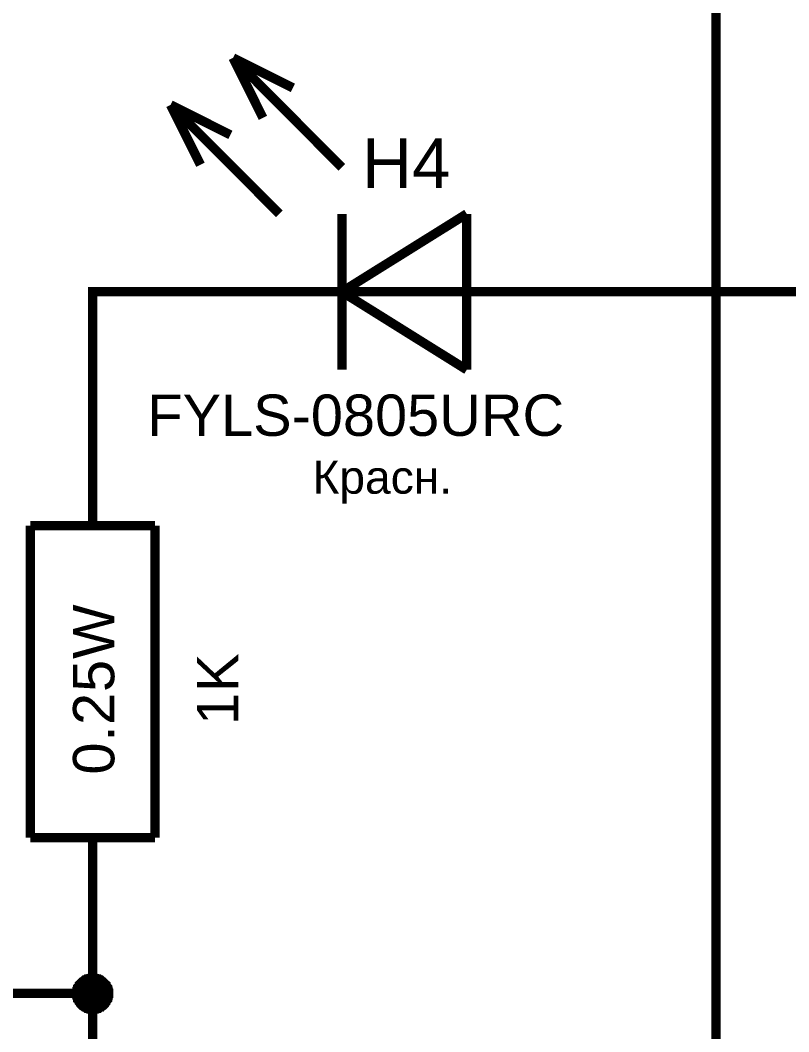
# Model space of a CAD drawing. Header units: millimetres. Extents: x -2024 to 917, y -725 to 13.
# Drawn here: x -1918.74 to -1894.09, y -670.39 to -637.95 of the extents above; entities that cross this region are included whole.
import ezdxf

# ---------------------------------------------------------------- set-up
doc = ezdxf.new("R2010")
doc.units = ezdxf.units.MM
doc.styles.get("Standard").update_dxf_attribs({"font": 'arial.ttf'})

msp = doc.modelspace()

# ---------------------------------------------------------------- linework, layer by layer
at = {"color": 7}
for points, const_width in [([(-1916.416, -669.167), (-1926.413, -669.167), (-1926.413, -569.168)], 0.3), ([(-1896.422, -629.177), (-1896.422, -671.667)], 0.3), ([(-1908.422, -642.673), (-1911.914, -639.162)], 0.3), ([(-1910.954, -641.083), (-1911.914, -639.162)], 0.3), ([(-1911.914, -639.162), (-1909.994, -640.123)], 0.3), ([(-1910.424, -644.163), (-1913.916, -640.669)], 0.3), ([(-1912.957, -642.59), (-1913.916, -640.669)], 0.3), ([(-1913.916, -640.669), (-1911.997, -641.63)], 0.3), ([(-1908.422, -646.663), (-1904.416, -644.163)], 0.3), ([(-1908.422, -644.163), (-1908.422, -649.164)], 0.3), ([(-1904.416, -644.163), (-1904.416, -649.164)], 0.3), ([(-1911.417, -646.663), (-1916.416, -646.663), (-1916.416, -651.664)], 0.3), ([(-1908.918, -646.663), (-1911.417, -646.663)], 0.3), ([(-1903.92, -646.663), (-1908.918, -646.663)], 0.3), ([(-1904.416, -649.164), (-1908.422, -646.663)], 0.3), ([(-1903.92, -646.663), (-1901.42, -646.663)], 0.3), ([(-1883.926, -646.663), (-1901.42, -646.663)], 0.3), ([(-1916.416, -654.165), (-1916.416, -651.664)], 0.3), ([(-1918.418, -654.165), (-1914.413, -654.165)], 0.3), ([(-1918.418, -664.166), (-1918.418, -654.165)], 0.3), ([(-1914.413, -664.166), (-1914.413, -654.165)], 0.3), ([(-1918.418, -664.166), (-1914.413, -664.166)], 0.3), ([(-1916.416, -664.166), (-1916.416, -666.667)], 0.3), ([(-1916.416, -671.667), (-1916.416, -669.167), (-1916.416, -666.667)], 0.3), ([(-1916.929, -669.167), (-1916.929, -669.134), (-1916.929, -669.117), (-1916.929, -669.084), (-1916.912, -669.068), (-1916.912, -669.035), (-1916.912, -669.018), (-1916.896, -669.001), (-1916.896, -668.968), (-1916.879, -668.952), (-1916.863, -668.935), (-1916.846, -668.902), (-1916.846, -668.885), (-1916.829, -668.869), (-1916.813, -668.852), (-1916.796, -668.836), (-1916.78, -668.819), (-1916.763, -668.803), (-1916.747, -668.786), (-1916.714, -668.77), (-1916.697, -668.753), (-1916.681, -668.736), (-1916.664, -668.736), (-1916.631, -668.72), (-1916.614, -668.703), (-1916.598, -668.703), (-1916.565, -668.687), (-1916.548, -668.687), (-1916.515, -668.687), (-1916.498, -668.67), (-1916.465, -668.67), (-1916.449, -668.67), (-1916.416, -668.67)], 0.3), ([(-1916.929, -669.167), (-1916.929, -669.134), (-1916.929, -669.117), (-1916.929, -669.084), (-1916.912, -669.068), (-1916.912, -669.035), (-1916.912, -669.018), (-1916.896, -669.001), (-1916.896, -668.968), (-1916.879, -668.952), (-1916.863, -668.935), (-1916.846, -668.902), (-1916.846, -668.885), (-1916.829, -668.869), (-1916.813, -668.852), (-1916.796, -668.836), (-1916.78, -668.819), (-1916.763, -668.803), (-1916.747, -668.786), (-1916.714, -668.77), (-1916.697, -668.753), (-1916.681, -668.736), (-1916.664, -668.736), (-1916.631, -668.72), (-1916.614, -668.703), (-1916.598, -668.703), (-1916.565, -668.687), (-1916.548, -668.687), (-1916.515, -668.687), (-1916.498, -668.67), (-1916.465, -668.67), (-1916.449, -668.67), (-1916.416, -668.67)], 0.3), ([(-1916.929, -669.167), (-1916.929, -669.134), (-1916.929, -669.117), (-1916.929, -669.084), (-1916.912, -669.068), (-1916.912, -669.035), (-1916.912, -669.018), (-1916.896, -669.001), (-1916.896, -668.968), (-1916.879, -668.952), (-1916.863, -668.935), (-1916.846, -668.902), (-1916.846, -668.885), (-1916.829, -668.869), (-1916.813, -668.852), (-1916.796, -668.836), (-1916.78, -668.819), (-1916.763, -668.803), (-1916.747, -668.786), (-1916.714, -668.77), (-1916.697, -668.753), (-1916.681, -668.736), (-1916.664, -668.736), (-1916.631, -668.72), (-1916.614, -668.703), (-1916.598, -668.703), (-1916.565, -668.687), (-1916.548, -668.687), (-1916.515, -668.687), (-1916.498, -668.67), (-1916.465, -668.67), (-1916.449, -668.67), (-1916.416, -668.67)], 0.3), ([(-1916.929, -669.167), (-1916.929, -669.134), (-1916.929, -669.117), (-1916.929, -669.084), (-1916.912, -669.068), (-1916.912, -669.035), (-1916.912, -669.018), (-1916.896, -669.001), (-1916.896, -668.968), (-1916.879, -668.952), (-1916.863, -668.935), (-1916.846, -668.902), (-1916.846, -668.885), (-1916.829, -668.869), (-1916.813, -668.852), (-1916.796, -668.836), (-1916.78, -668.819), (-1916.763, -668.803), (-1916.747, -668.786), (-1916.714, -668.77), (-1916.697, -668.753), (-1916.681, -668.736), (-1916.664, -668.736), (-1916.631, -668.72), (-1916.614, -668.703), (-1916.598, -668.703), (-1916.565, -668.687), (-1916.548, -668.687), (-1916.515, -668.687), (-1916.498, -668.67), (-1916.465, -668.67), (-1916.449, -668.67), (-1916.416, -668.67)], 0.3), ([(-1916.416, -668.67), (-1916.416, -668.67)], 0.3), ([(-1916.416, -668.67), (-1916.383, -668.67), (-1916.366, -668.67), (-1916.333, -668.67), (-1916.316, -668.687), (-1916.283, -668.687), (-1916.267, -668.687), (-1916.234, -668.703), (-1916.217, -668.703), (-1916.201, -668.72), (-1916.167, -668.736), (-1916.151, -668.736), (-1916.134, -668.753), (-1916.118, -668.77), (-1916.085, -668.786), (-1916.068, -668.803), (-1916.052, -668.819), (-1916.035, -668.836), (-1916.018, -668.852), (-1916.002, -668.869), (-1915.985, -668.885), (-1915.985, -668.902), (-1915.969, -668.935), (-1915.952, -668.952), (-1915.936, -668.968), (-1915.936, -669.001), (-1915.919, -669.018), (-1915.919, -669.035), (-1915.919, -669.068), (-1915.903, -669.084), (-1915.903, -669.117), (-1915.903, -669.134), (-1915.903, -669.167)], 0.3), ([(-1916.416, -668.67), (-1916.416, -668.67)], 0.3), ([(-1916.416, -668.67), (-1916.383, -668.67), (-1916.366, -668.67), (-1916.333, -668.67), (-1916.316, -668.687), (-1916.283, -668.687), (-1916.267, -668.687), (-1916.234, -668.703), (-1916.217, -668.703), (-1916.201, -668.72), (-1916.167, -668.736), (-1916.151, -668.736), (-1916.134, -668.753), (-1916.118, -668.77), (-1916.085, -668.786), (-1916.068, -668.803), (-1916.052, -668.819), (-1916.035, -668.836), (-1916.018, -668.852), (-1916.002, -668.869), (-1915.985, -668.885), (-1915.985, -668.902), (-1915.969, -668.935), (-1915.952, -668.952), (-1915.936, -668.968), (-1915.936, -669.001), (-1915.919, -669.018), (-1915.919, -669.035), (-1915.919, -669.068), (-1915.903, -669.084), (-1915.903, -669.117), (-1915.903, -669.134), (-1915.903, -669.167)], 0.3), ([(-1916.416, -668.67), (-1916.416, -668.67)], 0.3), ([(-1916.416, -668.67), (-1916.383, -668.67), (-1916.366, -668.67), (-1916.333, -668.67), (-1916.316, -668.687), (-1916.283, -668.687), (-1916.267, -668.687), (-1916.234, -668.703), (-1916.217, -668.703), (-1916.201, -668.72), (-1916.167, -668.736), (-1916.151, -668.736), (-1916.134, -668.753), (-1916.118, -668.77), (-1916.085, -668.786), (-1916.068, -668.803), (-1916.052, -668.819), (-1916.035, -668.836), (-1916.018, -668.852), (-1916.002, -668.869), (-1915.985, -668.885), (-1915.985, -668.902), (-1915.969, -668.935), (-1915.952, -668.952), (-1915.936, -668.968), (-1915.936, -669.001), (-1915.919, -669.018), (-1915.919, -669.035), (-1915.919, -669.068), (-1915.903, -669.084), (-1915.903, -669.117), (-1915.903, -669.134), (-1915.903, -669.167)], 0.3), ([(-1916.416, -668.67), (-1916.416, -668.67)], 0.3), ([(-1916.416, -668.67), (-1916.383, -668.67), (-1916.366, -668.67), (-1916.333, -668.67), (-1916.316, -668.687), (-1916.283, -668.687), (-1916.267, -668.687), (-1916.234, -668.703), (-1916.217, -668.703), (-1916.201, -668.72), (-1916.167, -668.736), (-1916.151, -668.736), (-1916.134, -668.753), (-1916.118, -668.77), (-1916.085, -668.786), (-1916.068, -668.803), (-1916.052, -668.819), (-1916.035, -668.836), (-1916.018, -668.852), (-1916.002, -668.869), (-1915.985, -668.885), (-1915.985, -668.902), (-1915.969, -668.935), (-1915.952, -668.952), (-1915.936, -668.968), (-1915.936, -669.001), (-1915.919, -669.018), (-1915.919, -669.035), (-1915.919, -669.068), (-1915.903, -669.084), (-1915.903, -669.117), (-1915.903, -669.134), (-1915.903, -669.167)], 0.3), ([(-1916.929, -669.167), (-1916.929, -669.134), (-1916.929, -669.117), (-1916.929, -669.084), (-1916.912, -669.068), (-1916.912, -669.035), (-1916.912, -669.018), (-1916.896, -669.001), (-1916.896, -668.968), (-1916.879, -668.952), (-1916.863, -668.935), (-1916.846, -668.902), (-1916.846, -668.885), (-1916.829, -668.869), (-1916.813, -668.852), (-1916.796, -668.836), (-1916.78, -668.819), (-1916.763, -668.803), (-1916.747, -668.786), (-1916.714, -668.77), (-1916.697, -668.753), (-1916.681, -668.736), (-1916.664, -668.736), (-1916.631, -668.72), (-1916.614, -668.703), (-1916.598, -668.703), (-1916.565, -668.687), (-1916.548, -668.687), (-1916.515, -668.687), (-1916.498, -668.67), (-1916.465, -668.67), (-1916.449, -668.67), (-1916.416, -668.67)], 0.0991), ([(-1916.929, -669.167), (-1916.929, -669.134), (-1916.929, -669.117), (-1916.929, -669.084), (-1916.912, -669.068), (-1916.912, -669.035), (-1916.912, -669.018), (-1916.896, -669.001), (-1916.896, -668.968), (-1916.879, -668.952), (-1916.863, -668.935), (-1916.846, -668.902), (-1916.846, -668.885), (-1916.829, -668.869), (-1916.813, -668.852), (-1916.796, -668.836), (-1916.78, -668.819), (-1916.763, -668.803), (-1916.747, -668.786), (-1916.714, -668.77), (-1916.697, -668.753), (-1916.681, -668.736), (-1916.664, -668.736), (-1916.631, -668.72), (-1916.614, -668.703), (-1916.598, -668.703), (-1916.565, -668.687), (-1916.548, -668.687), (-1916.515, -668.687), (-1916.498, -668.67), (-1916.465, -668.67), (-1916.449, -668.67), (-1916.416, -668.67)], 0.0991), ([(-1916.929, -669.167), (-1916.929, -669.134), (-1916.929, -669.117), (-1916.929, -669.084), (-1916.912, -669.068), (-1916.912, -669.035), (-1916.912, -669.018), (-1916.896, -669.001), (-1916.896, -668.968), (-1916.879, -668.952), (-1916.863, -668.935), (-1916.846, -668.902), (-1916.846, -668.885), (-1916.829, -668.869), (-1916.813, -668.852), (-1916.796, -668.836), (-1916.78, -668.819), (-1916.763, -668.803), (-1916.747, -668.786), (-1916.714, -668.77), (-1916.697, -668.753), (-1916.681, -668.736), (-1916.664, -668.736), (-1916.631, -668.72), (-1916.614, -668.703), (-1916.598, -668.703), (-1916.565, -668.687), (-1916.548, -668.687), (-1916.515, -668.687), (-1916.498, -668.67), (-1916.465, -668.67), (-1916.449, -668.67), (-1916.416, -668.67)], 0.0991), ([(-1916.929, -669.167), (-1916.929, -669.134), (-1916.929, -669.117), (-1916.929, -669.084), (-1916.912, -669.068), (-1916.912, -669.035), (-1916.912, -669.018), (-1916.896, -669.001), (-1916.896, -668.968), (-1916.879, -668.952), (-1916.863, -668.935), (-1916.846, -668.902), (-1916.846, -668.885), (-1916.829, -668.869), (-1916.813, -668.852), (-1916.796, -668.836), (-1916.78, -668.819), (-1916.763, -668.803), (-1916.747, -668.786), (-1916.714, -668.77), (-1916.697, -668.753), (-1916.681, -668.736), (-1916.664, -668.736), (-1916.631, -668.72), (-1916.614, -668.703), (-1916.598, -668.703), (-1916.565, -668.687), (-1916.548, -668.687), (-1916.515, -668.687), (-1916.498, -668.67), (-1916.465, -668.67), (-1916.449, -668.67), (-1916.416, -668.67)], 0.0991), ([(-1916.416, -668.67), (-1916.416, -668.67)], 0.0991), ([(-1916.416, -668.67), (-1916.383, -668.67), (-1916.366, -668.67), (-1916.333, -668.67), (-1916.316, -668.687), (-1916.283, -668.687), (-1916.267, -668.687), (-1916.234, -668.703), (-1916.217, -668.703), (-1916.201, -668.72), (-1916.167, -668.736), (-1916.151, -668.736), (-1916.134, -668.753), (-1916.118, -668.77), (-1916.085, -668.786), (-1916.068, -668.803), (-1916.052, -668.819), (-1916.035, -668.836), (-1916.018, -668.852), (-1916.002, -668.869), (-1915.985, -668.885), (-1915.985, -668.902), (-1915.969, -668.935), (-1915.952, -668.952), (-1915.936, -668.968), (-1915.936, -669.001), (-1915.919, -669.018), (-1915.919, -669.035), (-1915.919, -669.068), (-1915.903, -669.084), (-1915.903, -669.117), (-1915.903, -669.134), (-1915.903, -669.167)], 0.0991), ([(-1916.416, -668.67), (-1916.416, -668.67)], 0.0991), ([(-1916.416, -668.67), (-1916.383, -668.67), (-1916.366, -668.67), (-1916.333, -668.67), (-1916.316, -668.687), (-1916.283, -668.687), (-1916.267, -668.687), (-1916.234, -668.703), (-1916.217, -668.703), (-1916.201, -668.72), (-1916.167, -668.736), (-1916.151, -668.736), (-1916.134, -668.753), (-1916.118, -668.77), (-1916.085, -668.786), (-1916.068, -668.803), (-1916.052, -668.819), (-1916.035, -668.836), (-1916.018, -668.852), (-1916.002, -668.869), (-1915.985, -668.885), (-1915.985, -668.902), (-1915.969, -668.935), (-1915.952, -668.952), (-1915.936, -668.968), (-1915.936, -669.001), (-1915.919, -669.018), (-1915.919, -669.035), (-1915.919, -669.068), (-1915.903, -669.084), (-1915.903, -669.117), (-1915.903, -669.134), (-1915.903, -669.167)], 0.0991), ([(-1916.416, -668.67), (-1916.416, -668.67)], 0.0991), ([(-1916.416, -668.67), (-1916.383, -668.67), (-1916.366, -668.67), (-1916.333, -668.67), (-1916.316, -668.687), (-1916.283, -668.687), (-1916.267, -668.687), (-1916.234, -668.703), (-1916.217, -668.703), (-1916.201, -668.72), (-1916.167, -668.736), (-1916.151, -668.736), (-1916.134, -668.753), (-1916.118, -668.77), (-1916.085, -668.786), (-1916.068, -668.803), (-1916.052, -668.819), (-1916.035, -668.836), (-1916.018, -668.852), (-1916.002, -668.869), (-1915.985, -668.885), (-1915.985, -668.902), (-1915.969, -668.935), (-1915.952, -668.952), (-1915.936, -668.968), (-1915.936, -669.001), (-1915.919, -669.018), (-1915.919, -669.035), (-1915.919, -669.068), (-1915.903, -669.084), (-1915.903, -669.117), (-1915.903, -669.134), (-1915.903, -669.167)], 0.0991), ([(-1916.416, -668.67), (-1916.416, -668.67)], 0.0991), ([(-1916.416, -668.67), (-1916.383, -668.67), (-1916.366, -668.67), (-1916.333, -668.67), (-1916.316, -668.687), (-1916.283, -668.687), (-1916.267, -668.687), (-1916.234, -668.703), (-1916.217, -668.703), (-1916.201, -668.72), (-1916.167, -668.736), (-1916.151, -668.736), (-1916.134, -668.753), (-1916.118, -668.77), (-1916.085, -668.786), (-1916.068, -668.803), (-1916.052, -668.819), (-1916.035, -668.836), (-1916.018, -668.852), (-1916.002, -668.869), (-1915.985, -668.885), (-1915.985, -668.902), (-1915.969, -668.935), (-1915.952, -668.952), (-1915.936, -668.968), (-1915.936, -669.001), (-1915.919, -669.018), (-1915.919, -669.035), (-1915.919, -669.068), (-1915.903, -669.084), (-1915.903, -669.117), (-1915.903, -669.134), (-1915.903, -669.167)], 0.0991), ([(-1916.416, -669.68), (-1916.449, -669.68), (-1916.465, -669.68), (-1916.498, -669.68), (-1916.515, -669.664), (-1916.548, -669.664), (-1916.565, -669.664), (-1916.598, -669.647), (-1916.614, -669.647), (-1916.631, -669.631), (-1916.664, -669.614), (-1916.681, -669.598), (-1916.697, -669.598), (-1916.714, -669.581), (-1916.747, -669.564), (-1916.763, -669.548), (-1916.78, -669.531), (-1916.796, -669.515), (-1916.813, -669.498), (-1916.829, -669.465), (-1916.846, -669.448), (-1916.846, -669.432), (-1916.863, -669.415), (-1916.879, -669.382), (-1916.896, -669.366), (-1916.896, -669.349), (-1916.912, -669.316), (-1916.912, -669.299), (-1916.912, -669.266), (-1916.929, -669.25), (-1916.929, -669.217), (-1916.929, -669.2), (-1916.929, -669.167)], 0.3), ([(-1916.929, -669.167), (-1916.929, -669.167)], 0.3), ([(-1916.416, -669.68), (-1916.449, -669.68), (-1916.465, -669.68), (-1916.498, -669.68), (-1916.515, -669.664), (-1916.548, -669.664), (-1916.565, -669.664), (-1916.598, -669.647), (-1916.614, -669.647), (-1916.631, -669.631), (-1916.664, -669.614), (-1916.681, -669.598), (-1916.697, -669.598), (-1916.714, -669.581), (-1916.747, -669.564), (-1916.763, -669.548), (-1916.78, -669.531), (-1916.796, -669.515), (-1916.813, -669.498), (-1916.829, -669.465), (-1916.846, -669.448), (-1916.846, -669.432), (-1916.863, -669.415), (-1916.879, -669.382), (-1916.896, -669.366), (-1916.896, -669.349), (-1916.912, -669.316), (-1916.912, -669.299), (-1916.912, -669.266), (-1916.929, -669.25), (-1916.929, -669.217), (-1916.929, -669.2), (-1916.929, -669.167)], 0.3), ([(-1916.929, -669.167), (-1916.929, -669.167)], 0.3), ([(-1916.416, -669.68), (-1916.449, -669.68), (-1916.465, -669.68), (-1916.498, -669.68), (-1916.515, -669.664), (-1916.548, -669.664), (-1916.565, -669.664), (-1916.598, -669.647), (-1916.614, -669.647), (-1916.631, -669.631), (-1916.664, -669.614), (-1916.681, -669.598), (-1916.697, -669.598), (-1916.714, -669.581), (-1916.747, -669.564), (-1916.763, -669.548), (-1916.78, -669.531), (-1916.796, -669.515), (-1916.813, -669.498), (-1916.829, -669.465), (-1916.846, -669.448), (-1916.846, -669.432), (-1916.863, -669.415), (-1916.879, -669.382), (-1916.896, -669.366), (-1916.896, -669.349), (-1916.912, -669.316), (-1916.912, -669.299), (-1916.912, -669.266), (-1916.929, -669.25), (-1916.929, -669.217), (-1916.929, -669.2), (-1916.929, -669.167)], 0.3), ([(-1916.929, -669.167), (-1916.929, -669.167)], 0.3), ([(-1916.416, -669.68), (-1916.449, -669.68), (-1916.465, -669.68), (-1916.498, -669.68), (-1916.515, -669.664), (-1916.548, -669.664), (-1916.565, -669.664), (-1916.598, -669.647), (-1916.614, -669.647), (-1916.631, -669.631), (-1916.664, -669.614), (-1916.681, -669.598), (-1916.697, -669.598), (-1916.714, -669.581), (-1916.747, -669.564), (-1916.763, -669.548), (-1916.78, -669.531), (-1916.796, -669.515), (-1916.813, -669.498), (-1916.829, -669.465), (-1916.846, -669.448), (-1916.846, -669.432), (-1916.863, -669.415), (-1916.879, -669.382), (-1916.896, -669.366), (-1916.896, -669.349), (-1916.912, -669.316), (-1916.912, -669.299), (-1916.912, -669.266), (-1916.929, -669.25), (-1916.929, -669.217), (-1916.929, -669.2), (-1916.929, -669.167)], 0.3), ([(-1916.929, -669.167), (-1916.929, -669.167)], 0.3), ([(-1916.416, -669.68), (-1916.449, -669.68), (-1916.465, -669.68), (-1916.498, -669.68), (-1916.515, -669.664), (-1916.548, -669.664), (-1916.565, -669.664), (-1916.598, -669.647), (-1916.614, -669.647), (-1916.631, -669.631), (-1916.664, -669.614), (-1916.681, -669.598), (-1916.697, -669.598), (-1916.714, -669.581), (-1916.747, -669.564), (-1916.763, -669.548), (-1916.78, -669.531), (-1916.796, -669.515), (-1916.813, -669.498), (-1916.829, -669.465), (-1916.846, -669.448), (-1916.846, -669.432), (-1916.863, -669.415), (-1916.879, -669.382), (-1916.896, -669.366), (-1916.896, -669.349), (-1916.912, -669.316), (-1916.912, -669.299), (-1916.912, -669.266), (-1916.929, -669.25), (-1916.929, -669.217), (-1916.929, -669.2), (-1916.929, -669.167)], 0.0991), ([(-1916.929, -669.167), (-1916.929, -669.167)], 0.0991), ([(-1916.416, -669.68), (-1916.449, -669.68), (-1916.465, -669.68), (-1916.498, -669.68), (-1916.515, -669.664), (-1916.548, -669.664), (-1916.565, -669.664), (-1916.598, -669.647), (-1916.614, -669.647), (-1916.631, -669.631), (-1916.664, -669.614), (-1916.681, -669.598), (-1916.697, -669.598), (-1916.714, -669.581), (-1916.747, -669.564), (-1916.763, -669.548), (-1916.78, -669.531), (-1916.796, -669.515), (-1916.813, -669.498), (-1916.829, -669.465), (-1916.846, -669.448), (-1916.846, -669.432), (-1916.863, -669.415), (-1916.879, -669.382), (-1916.896, -669.366), (-1916.896, -669.349), (-1916.912, -669.316), (-1916.912, -669.299), (-1916.912, -669.266), (-1916.929, -669.25), (-1916.929, -669.217), (-1916.929, -669.2), (-1916.929, -669.167)], 0.0991), ([(-1916.929, -669.167), (-1916.929, -669.167)], 0.0991), ([(-1916.416, -669.68), (-1916.449, -669.68), (-1916.465, -669.68), (-1916.498, -669.68), (-1916.515, -669.664), (-1916.548, -669.664), (-1916.565, -669.664), (-1916.598, -669.647), (-1916.614, -669.647), (-1916.631, -669.631), (-1916.664, -669.614), (-1916.681, -669.598), (-1916.697, -669.598), (-1916.714, -669.581), (-1916.747, -669.564), (-1916.763, -669.548), (-1916.78, -669.531), (-1916.796, -669.515), (-1916.813, -669.498), (-1916.829, -669.465), (-1916.846, -669.448), (-1916.846, -669.432), (-1916.863, -669.415), (-1916.879, -669.382), (-1916.896, -669.366), (-1916.896, -669.349), (-1916.912, -669.316), (-1916.912, -669.299), (-1916.912, -669.266), (-1916.929, -669.25), (-1916.929, -669.217), (-1916.929, -669.2), (-1916.929, -669.167)], 0.0991), ([(-1916.929, -669.167), (-1916.929, -669.167)], 0.0991), ([(-1916.416, -669.68), (-1916.449, -669.68), (-1916.465, -669.68), (-1916.498, -669.68), (-1916.515, -669.664), (-1916.548, -669.664), (-1916.565, -669.664), (-1916.598, -669.647), (-1916.614, -669.647), (-1916.631, -669.631), (-1916.664, -669.614), (-1916.681, -669.598), (-1916.697, -669.598), (-1916.714, -669.581), (-1916.747, -669.564), (-1916.763, -669.548), (-1916.78, -669.531), (-1916.796, -669.515), (-1916.813, -669.498), (-1916.829, -669.465), (-1916.846, -669.448), (-1916.846, -669.432), (-1916.863, -669.415), (-1916.879, -669.382), (-1916.896, -669.366), (-1916.896, -669.349), (-1916.912, -669.316), (-1916.912, -669.299), (-1916.912, -669.266), (-1916.929, -669.25), (-1916.929, -669.217), (-1916.929, -669.2), (-1916.929, -669.167)], 0.0991), ([(-1916.929, -669.167), (-1916.929, -669.167)], 0.0991), ([(-1915.903, -669.167), (-1915.903, -669.2), (-1915.903, -669.217), (-1915.903, -669.25), (-1915.919, -669.266), (-1915.919, -669.299), (-1915.919, -669.316), (-1915.936, -669.349), (-1915.936, -669.366), (-1915.952, -669.382), (-1915.969, -669.415), (-1915.985, -669.432), (-1915.985, -669.448), (-1916.002, -669.465), (-1916.018, -669.498), (-1916.035, -669.515), (-1916.052, -669.531), (-1916.068, -669.548), (-1916.085, -669.564), (-1916.118, -669.581), (-1916.134, -669.598), (-1916.151, -669.598), (-1916.167, -669.614), (-1916.201, -669.631), (-1916.217, -669.647), (-1916.234, -669.647), (-1916.267, -669.664), (-1916.283, -669.664), (-1916.316, -669.664), (-1916.333, -669.68), (-1916.366, -669.68), (-1916.383, -669.68), (-1916.416, -669.68)], 0.3), ([(-1915.903, -669.167), (-1915.903, -669.2), (-1915.903, -669.217), (-1915.903, -669.25), (-1915.919, -669.266), (-1915.919, -669.299), (-1915.919, -669.316), (-1915.936, -669.349), (-1915.936, -669.366), (-1915.952, -669.382), (-1915.969, -669.415), (-1915.985, -669.432), (-1915.985, -669.448), (-1916.002, -669.465), (-1916.018, -669.498), (-1916.035, -669.515), (-1916.052, -669.531), (-1916.068, -669.548), (-1916.085, -669.564), (-1916.118, -669.581), (-1916.134, -669.598), (-1916.151, -669.598), (-1916.167, -669.614), (-1916.201, -669.631), (-1916.217, -669.647), (-1916.234, -669.647), (-1916.267, -669.664), (-1916.283, -669.664), (-1916.316, -669.664), (-1916.333, -669.68), (-1916.366, -669.68), (-1916.383, -669.68), (-1916.416, -669.68)], 0.3), ([(-1915.903, -669.167), (-1915.903, -669.2), (-1915.903, -669.217), (-1915.903, -669.25), (-1915.919, -669.266), (-1915.919, -669.299), (-1915.919, -669.316), (-1915.936, -669.349), (-1915.936, -669.366), (-1915.952, -669.382), (-1915.969, -669.415), (-1915.985, -669.432), (-1915.985, -669.448), (-1916.002, -669.465), (-1916.018, -669.498), (-1916.035, -669.515), (-1916.052, -669.531), (-1916.068, -669.548), (-1916.085, -669.564), (-1916.118, -669.581), (-1916.134, -669.598), (-1916.151, -669.598), (-1916.167, -669.614), (-1916.201, -669.631), (-1916.217, -669.647), (-1916.234, -669.647), (-1916.267, -669.664), (-1916.283, -669.664), (-1916.316, -669.664), (-1916.333, -669.68), (-1916.366, -669.68), (-1916.383, -669.68), (-1916.416, -669.68)], 0.3), ([(-1915.903, -669.167), (-1915.903, -669.2), (-1915.903, -669.217), (-1915.903, -669.25), (-1915.919, -669.266), (-1915.919, -669.299), (-1915.919, -669.316), (-1915.936, -669.349), (-1915.936, -669.366), (-1915.952, -669.382), (-1915.969, -669.415), (-1915.985, -669.432), (-1915.985, -669.448), (-1916.002, -669.465), (-1916.018, -669.498), (-1916.035, -669.515), (-1916.052, -669.531), (-1916.068, -669.548), (-1916.085, -669.564), (-1916.118, -669.581), (-1916.134, -669.598), (-1916.151, -669.598), (-1916.167, -669.614), (-1916.201, -669.631), (-1916.217, -669.647), (-1916.234, -669.647), (-1916.267, -669.664), (-1916.283, -669.664), (-1916.316, -669.664), (-1916.333, -669.68), (-1916.366, -669.68), (-1916.383, -669.68), (-1916.416, -669.68)], 0.3), ([(-1915.903, -669.167), (-1915.903, -669.2), (-1915.903, -669.217), (-1915.903, -669.25), (-1915.919, -669.266), (-1915.919, -669.299), (-1915.919, -669.316), (-1915.936, -669.349), (-1915.936, -669.366), (-1915.952, -669.382), (-1915.969, -669.415), (-1915.985, -669.432), (-1915.985, -669.448), (-1916.002, -669.465), (-1916.018, -669.498), (-1916.035, -669.515), (-1916.052, -669.531), (-1916.068, -669.548), (-1916.085, -669.564), (-1916.118, -669.581), (-1916.134, -669.598), (-1916.151, -669.598), (-1916.167, -669.614), (-1916.201, -669.631), (-1916.217, -669.647), (-1916.234, -669.647), (-1916.267, -669.664), (-1916.283, -669.664), (-1916.316, -669.664), (-1916.333, -669.68), (-1916.366, -669.68), (-1916.383, -669.68), (-1916.416, -669.68)], 0.0991), ([(-1915.903, -669.167), (-1915.903, -669.2), (-1915.903, -669.217), (-1915.903, -669.25), (-1915.919, -669.266), (-1915.919, -669.299), (-1915.919, -669.316), (-1915.936, -669.349), (-1915.936, -669.366), (-1915.952, -669.382), (-1915.969, -669.415), (-1915.985, -669.432), (-1915.985, -669.448), (-1916.002, -669.465), (-1916.018, -669.498), (-1916.035, -669.515), (-1916.052, -669.531), (-1916.068, -669.548), (-1916.085, -669.564), (-1916.118, -669.581), (-1916.134, -669.598), (-1916.151, -669.598), (-1916.167, -669.614), (-1916.201, -669.631), (-1916.217, -669.647), (-1916.234, -669.647), (-1916.267, -669.664), (-1916.283, -669.664), (-1916.316, -669.664), (-1916.333, -669.68), (-1916.366, -669.68), (-1916.383, -669.68), (-1916.416, -669.68)], 0.0991), ([(-1915.903, -669.167), (-1915.903, -669.2), (-1915.903, -669.217), (-1915.903, -669.25), (-1915.919, -669.266), (-1915.919, -669.299), (-1915.919, -669.316), (-1915.936, -669.349), (-1915.936, -669.366), (-1915.952, -669.382), (-1915.969, -669.415), (-1915.985, -669.432), (-1915.985, -669.448), (-1916.002, -669.465), (-1916.018, -669.498), (-1916.035, -669.515), (-1916.052, -669.531), (-1916.068, -669.548), (-1916.085, -669.564), (-1916.118, -669.581), (-1916.134, -669.598), (-1916.151, -669.598), (-1916.167, -669.614), (-1916.201, -669.631), (-1916.217, -669.647), (-1916.234, -669.647), (-1916.267, -669.664), (-1916.283, -669.664), (-1916.316, -669.664), (-1916.333, -669.68), (-1916.366, -669.68), (-1916.383, -669.68), (-1916.416, -669.68)], 0.0991), ([(-1915.903, -669.167), (-1915.903, -669.2), (-1915.903, -669.217), (-1915.903, -669.25), (-1915.919, -669.266), (-1915.919, -669.299), (-1915.919, -669.316), (-1915.936, -669.349), (-1915.936, -669.366), (-1915.952, -669.382), (-1915.969, -669.415), (-1915.985, -669.432), (-1915.985, -669.448), (-1916.002, -669.465), (-1916.018, -669.498), (-1916.035, -669.515), (-1916.052, -669.531), (-1916.068, -669.548), (-1916.085, -669.564), (-1916.118, -669.581), (-1916.134, -669.598), (-1916.151, -669.598), (-1916.167, -669.614), (-1916.201, -669.631), (-1916.217, -669.647), (-1916.234, -669.647), (-1916.267, -669.664), (-1916.283, -669.664), (-1916.316, -669.664), (-1916.333, -669.68), (-1916.366, -669.68), (-1916.383, -669.68), (-1916.416, -669.68)], 0.0991), ([(-1915.903, -669.167), (-1915.903, -669.167), (-1915.903, -669.167), (-1915.903, -669.167), (-1915.903, -669.167), (-1915.903, -669.167), (-1915.903, -669.167), (-1915.903, -669.167), (-1915.903, -669.167), (-1915.903, -669.167), (-1915.903, -669.167), (-1915.903, -669.167), (-1915.903, -669.167), (-1915.903, -669.167), (-1915.903, -669.167), (-1915.903, -669.167), (-1915.903, -669.167), (-1915.903, -669.167), (-1915.903, -669.167), (-1915.903, -669.167), (-1915.903, -669.167), (-1915.903, -669.167), (-1915.903, -669.167), (-1915.903, -669.167), (-1915.903, -669.167), (-1915.903, -669.167), (-1915.903, -669.167), (-1915.903, -669.167), (-1915.903, -669.167), (-1915.903, -669.167), (-1915.903, -669.167), (-1915.903, -669.167), (-1915.903, -669.167)], 0.3), ([(-1915.903, -669.167), (-1915.903, -669.167)], 0.3), ([(-1915.903, -669.167), (-1915.903, -669.167), (-1915.903, -669.167), (-1915.903, -669.167), (-1915.903, -669.167), (-1915.903, -669.167), (-1915.903, -669.167), (-1915.903, -669.167), (-1915.903, -669.167), (-1915.903, -669.167), (-1915.903, -669.167), (-1915.903, -669.167), (-1915.903, -669.167), (-1915.903, -669.167), (-1915.903, -669.167), (-1915.903, -669.167), (-1915.903, -669.167), (-1915.903, -669.167), (-1915.903, -669.167), (-1915.903, -669.167), (-1915.903, -669.167), (-1915.903, -669.167), (-1915.903, -669.167), (-1915.903, -669.167), (-1915.903, -669.167), (-1915.903, -669.167), (-1915.903, -669.167), (-1915.903, -669.167), (-1915.903, -669.167), (-1915.903, -669.167), (-1915.903, -669.167), (-1915.903, -669.167), (-1915.903, -669.167)], 0.3), ([(-1915.903, -669.167), (-1915.903, -669.167)], 0.3), ([(-1915.903, -669.167), (-1915.903, -669.167), (-1915.903, -669.167), (-1915.903, -669.167), (-1915.903, -669.167), (-1915.903, -669.167), (-1915.903, -669.167), (-1915.903, -669.167), (-1915.903, -669.167), (-1915.903, -669.167), (-1915.903, -669.167), (-1915.903, -669.167), (-1915.903, -669.167), (-1915.903, -669.167), (-1915.903, -669.167), (-1915.903, -669.167), (-1915.903, -669.167), (-1915.903, -669.167), (-1915.903, -669.167), (-1915.903, -669.167), (-1915.903, -669.167), (-1915.903, -669.167), (-1915.903, -669.167), (-1915.903, -669.167), (-1915.903, -669.167), (-1915.903, -669.167), (-1915.903, -669.167), (-1915.903, -669.167), (-1915.903, -669.167), (-1915.903, -669.167), (-1915.903, -669.167), (-1915.903, -669.167), (-1915.903, -669.167)], 0.3), ([(-1915.903, -669.167), (-1915.903, -669.167)], 0.3), ([(-1915.903, -669.167), (-1915.903, -669.167), (-1915.903, -669.167), (-1915.903, -669.167), (-1915.903, -669.167), (-1915.903, -669.167), (-1915.903, -669.167), (-1915.903, -669.167), (-1915.903, -669.167), (-1915.903, -669.167), (-1915.903, -669.167), (-1915.903, -669.167), (-1915.903, -669.167), (-1915.903, -669.167), (-1915.903, -669.167), (-1915.903, -669.167), (-1915.903, -669.167), (-1915.903, -669.167), (-1915.903, -669.167), (-1915.903, -669.167), (-1915.903, -669.167), (-1915.903, -669.167), (-1915.903, -669.167), (-1915.903, -669.167), (-1915.903, -669.167), (-1915.903, -669.167), (-1915.903, -669.167), (-1915.903, -669.167), (-1915.903, -669.167), (-1915.903, -669.167), (-1915.903, -669.167), (-1915.903, -669.167), (-1915.903, -669.167)], 0.3), ([(-1915.903, -669.167), (-1915.903, -669.167)], 0.3), ([(-1915.903, -669.167), (-1915.903, -669.167), (-1915.903, -669.167), (-1915.903, -669.167), (-1915.903, -669.167), (-1915.903, -669.167), (-1915.903, -669.167), (-1915.903, -669.167), (-1915.903, -669.167), (-1915.903, -669.167), (-1915.903, -669.167), (-1915.903, -669.167), (-1915.903, -669.167), (-1915.903, -669.167), (-1915.903, -669.167), (-1915.903, -669.167), (-1915.903, -669.167), (-1915.903, -669.167), (-1915.903, -669.167), (-1915.903, -669.167), (-1915.903, -669.167), (-1915.903, -669.167), (-1915.903, -669.167), (-1915.903, -669.167), (-1915.903, -669.167), (-1915.903, -669.167), (-1915.903, -669.167), (-1915.903, -669.167), (-1915.903, -669.167), (-1915.903, -669.167), (-1915.903, -669.167), (-1915.903, -669.167), (-1915.903, -669.167)], 0.0991), ([(-1915.903, -669.167), (-1915.903, -669.167)], 0.0991), ([(-1915.903, -669.167), (-1915.903, -669.167), (-1915.903, -669.167), (-1915.903, -669.167), (-1915.903, -669.167), (-1915.903, -669.167), (-1915.903, -669.167), (-1915.903, -669.167), (-1915.903, -669.167), (-1915.903, -669.167), (-1915.903, -669.167), (-1915.903, -669.167), (-1915.903, -669.167), (-1915.903, -669.167), (-1915.903, -669.167), (-1915.903, -669.167), (-1915.903, -669.167), (-1915.903, -669.167), (-1915.903, -669.167), (-1915.903, -669.167), (-1915.903, -669.167), (-1915.903, -669.167), (-1915.903, -669.167), (-1915.903, -669.167), (-1915.903, -669.167), (-1915.903, -669.167), (-1915.903, -669.167), (-1915.903, -669.167), (-1915.903, -669.167), (-1915.903, -669.167), (-1915.903, -669.167), (-1915.903, -669.167), (-1915.903, -669.167)], 0.0991), ([(-1915.903, -669.167), (-1915.903, -669.167)], 0.0991), ([(-1915.903, -669.167), (-1915.903, -669.167), (-1915.903, -669.167), (-1915.903, -669.167), (-1915.903, -669.167), (-1915.903, -669.167), (-1915.903, -669.167), (-1915.903, -669.167), (-1915.903, -669.167), (-1915.903, -669.167), (-1915.903, -669.167), (-1915.903, -669.167), (-1915.903, -669.167), (-1915.903, -669.167), (-1915.903, -669.167), (-1915.903, -669.167), (-1915.903, -669.167), (-1915.903, -669.167), (-1915.903, -669.167), (-1915.903, -669.167), (-1915.903, -669.167), (-1915.903, -669.167), (-1915.903, -669.167), (-1915.903, -669.167), (-1915.903, -669.167), (-1915.903, -669.167), (-1915.903, -669.167), (-1915.903, -669.167), (-1915.903, -669.167), (-1915.903, -669.167), (-1915.903, -669.167), (-1915.903, -669.167), (-1915.903, -669.167)], 0.0991), ([(-1915.903, -669.167), (-1915.903, -669.167)], 0.0991), ([(-1915.903, -669.167), (-1915.903, -669.167), (-1915.903, -669.167), (-1915.903, -669.167), (-1915.903, -669.167), (-1915.903, -669.167), (-1915.903, -669.167), (-1915.903, -669.167), (-1915.903, -669.167), (-1915.903, -669.167), (-1915.903, -669.167), (-1915.903, -669.167), (-1915.903, -669.167), (-1915.903, -669.167), (-1915.903, -669.167), (-1915.903, -669.167), (-1915.903, -669.167), (-1915.903, -669.167), (-1915.903, -669.167), (-1915.903, -669.167), (-1915.903, -669.167), (-1915.903, -669.167), (-1915.903, -669.167), (-1915.903, -669.167), (-1915.903, -669.167), (-1915.903, -669.167), (-1915.903, -669.167), (-1915.903, -669.167), (-1915.903, -669.167), (-1915.903, -669.167), (-1915.903, -669.167), (-1915.903, -669.167), (-1915.903, -669.167)], 0.0991), ([(-1915.903, -669.167), (-1915.903, -669.167)], 0.0991)]:
    msp.add_lwpolyline(points, dxfattribs=dict(at, const_width=const_width))
at = {"color": 7, "const_width": 0.508}
msp.add_lwpolyline([(-1916.709, -669.163, 1), (-1916.201, -669.163, 1)], format="xyb", close=True, dxfattribs=at)

# ---------------------------------------------------------------- texts
at = {"color": 7}
for s, height, p in [('H4', 1.5897, (-1907.776, -643.335)), ('FYLS-0805URC', 1.32471, (-1914.661, -651.283)), ('Красн.', 1.0598, (-1909.365, -653.138))]:
    msp.add_text(s, height=height, dxfattribs=at).set_placement(p)
for s, p in [('W', (-1915.721, -658.437)), ('5', (-1915.721, -659.497)), ('K', (-1911.748, -659.497)), ('2', (-1915.721, -660.556)), ('1', (-1911.748, -660.556)), ('.', (-1915.721, -661.086)), ('0', (-1915.721, -662.146))]:
    msp.add_text(s, height=1.325, rotation=90, dxfattribs=at).set_placement(p)

doc.saveas('drawing.dxf')
